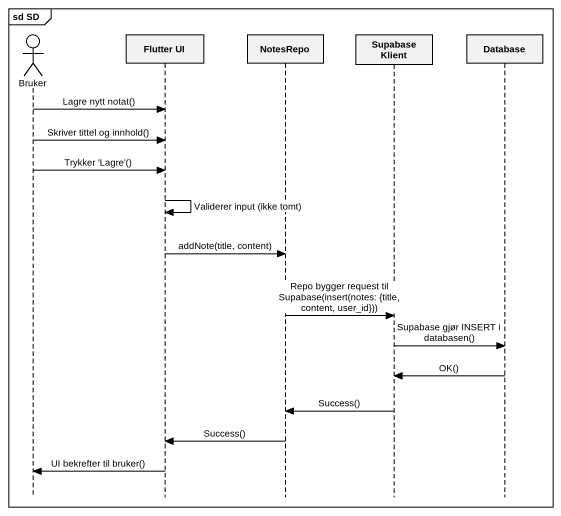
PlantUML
@startuml
mainframe sd SD
hide footbox
actor Bruker
participant "Flutter UI" as Flutter_UI
participant NotesRepo
participant "Supabase Klient" as Supabase_Klient
participant "Database" as Database_

Bruker -> Flutter_UI : Lagre nytt notat()
Bruker -> Flutter_UI : Skriver tittel og innhold()
Bruker -> Flutter_UI : Trykker 'Lagre'()
Flutter_UI -> Flutter_UI : Validerer input (ikke tomt)
Flutter_UI -> NotesRepo : addNote(title, content)
NotesRepo -> Supabase_Klient : Repo bygger request til Supabase(insert(notes: {title, content, user_id}))
Supabase_Klient -> Database_ : Supabase gjør INSERT i databasen()
Database_ -> Supabase_Klient : OK()
Supabase_Klient -> NotesRepo : Success()
NotesRepo -> Flutter_UI : Success()
Flutter_UI -> Bruker : UI bekrefter til bruker()
@enduml
